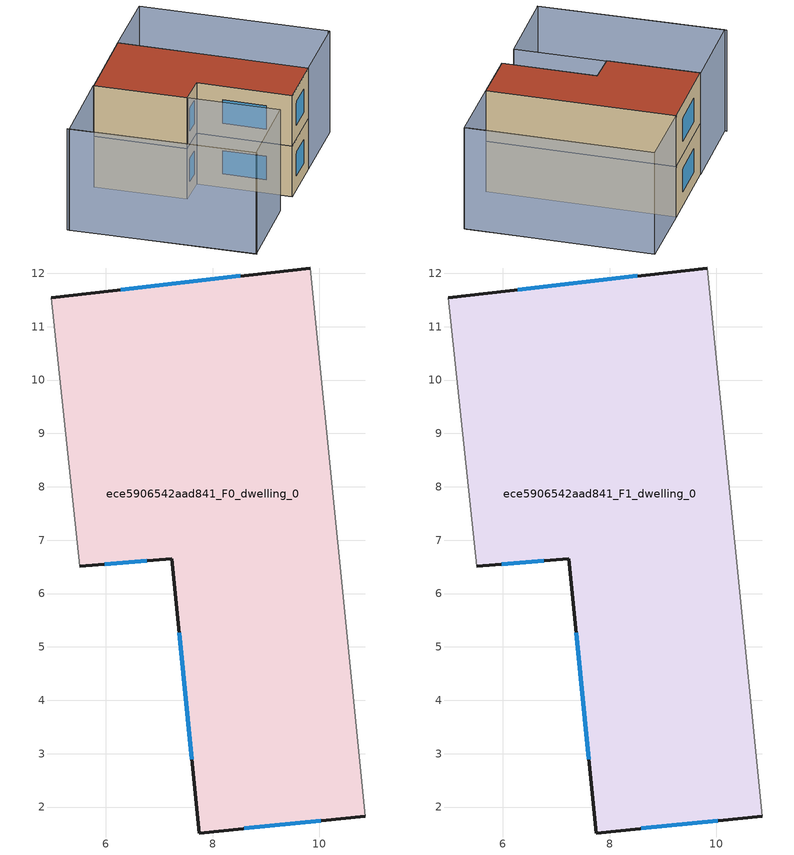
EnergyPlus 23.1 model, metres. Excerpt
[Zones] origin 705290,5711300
ece5906542aad841_F0_dwelling_0
 floor ground (EU_floor_Construction): 9.83,12.1 10.86,1.83 7.75,1.51 7.24,6.65 5.51,6.51 4.97,11.55 z0
 wall outside (EU_wall_Construction): 5.51,6.51 7.24,6.65 7.75,1.51 10.86,1.83 / 9.83,12.1 4.97,11.55 z0:3
 wall adiabatic (EU_wall_Construction): 4.97,11.55 5.51,6.51 / 10.86,1.83 9.83,12.1 z0:3
 window (EU_Window_Construction): 5.98,6.55 6.77,6.61 / 8.52,11.95 6.28,11.7 / 8.59,1.6 10.02,1.74 / 7.37,5.26 7.61,2.9 z0.81:2.19
ece5906542aad841_F1_dwelling_0
 floor to ece5906542aad841_F0_dwelling_0 (EU_floor_Construction): 9.83,12.1 10.86,1.83 7.75,1.51 7.24,6.65 5.51,6.51 4.97,11.55 z3
 wall outside (EU_wall_Construction): 5.51,6.51 7.24,6.65 7.75,1.51 10.86,1.83 / 9.83,12.1 4.97,11.55 z3:6
 wall adiabatic (EU_wall_Construction): 4.97,11.55 5.51,6.51 / 10.86,1.83 9.83,12.1 z3:6
 window (EU_Window_Construction): 5.98,6.55 6.77,6.61 / 8.52,11.95 6.28,11.7 / 8.59,1.6 10.02,1.74 / 7.37,5.26 7.61,2.9 z3.81:5.19
 roof outside (EU_roof_Construction): 10.86,1.83 9.83,12.1 4.97,11.55 5.51,6.51 7.24,6.65 7.75,1.51 z6
shading: 15.04,2.38 14.01,12.52 / 0.07,11.12 1.22,0.93 / 1.21,0.97 0.08,11.01 / 0.08,11.01 4.97,11.56 / 4.97,11.56 6.1,1.52 / 6.1,1.52 1.21,0.97 / 10.86,1.83 9.83,12.1 / 9.83,12.1 14.02,12.52 / 14.02,12.52 15.05,2.25 / 15.05,2.25 10.86,1.83 z0:6
[Building]
EU S2 Campaign: North Axis=0; Terrain=City; Solar Distribution=FullExterior
[Site:Location]
London: Latitude=51.5; Longitude=-0.5; Time Zone=0; Elevation=25
[SizingPeriod:WeatherFileDays]
AnnualSizingPeriod: Begin Month=1; Begin Day of Month=1; End Month=12; End Day of Month=31; Day of Week for Start Day=Monday; Use Weather File Daylight Saving Period=No; Use Weather File Rain and Snow Indicators=No
[MATERIAL]
EU_InternalMass_Material: Roughness=MediumRough; Thickness=0.1; Conductivity=1; Density=1800; Specific Heat=900; Thermal Absorptance=0.9; Solar Absorptance=0.7; Visible Absorptance=0.7
[MATERIAL:NOMASS] Roughness=MediumRough; Thermal Absorptance=0.9; Solar Absorptance=0.7; Visible Absorptance=0.7
Name | Thermal Resistance
EU_wall_NoMass | 0.555556
EU_roof_NoMass | 0.510204
EU_floor_NoMass | 1.68919
[WINDOWMATERIAL:SIMPLEGLAZINGSYSTEM]
EU_Window_SimpleGlazing: UFactor=3.96; Solar Heat Gain Coefficient=0.85; Visible Transmittance=0.85
[CONSTRUCTION]
EU_wall_Construction: EU_wall_NoMass
EU_roof_Construction: EU_roof_NoMass
EU_floor_Construction: EU_floor_NoMass
EU_Window_Construction: EU_Window_SimpleGlazing
EU_InternalMass_Construction: EU_InternalMass_Material
[ZONE] Type=1; Multiplier=1; Ceiling Height=autocalculate; Floor Area=autocalculate; Part of Total Floor Area=Yes
Name | Volume
ece5906542aad841_F0_dwelling_0 | 123.314
ece5906542aad841_F1_dwelling_0 | 123.313
[INTERNALMASS] Construction=EU_InternalMass_Construction; Surface Area=41.1042
Name | Zone or ZoneList
ece5906542aad841_F0_dwelling_0_EU_InternalMass | ece5906542aad841_F0_dwelling_0
ece5906542aad841_F1_dwelling_0_EU_InternalMass | ece5906542aad841_F1_dwelling_0
[OTHEREQUIPMENT] Fuel Type=Electricity; Design Level Calculation Method=Watts/Area; Power per Zone Floor Area=1; Fraction Latent=0; Fraction Radiant=0; Fraction Lost=0; Carbon Dioxide Generation Rate=0; EndUse Subcategory=EU_Step8_InternalGains
Name | Zone or ZoneList or Space or SpaceList | Schedule
EU_Step8_InternalGain_ece5906542aad841_F0_dwelling_0_f000 | ece5906542aad841_F0_dwelling_0 | EU_Step8_GainSchedule_ece5906542aad841_F0_dwelling_0_f000
EU_Step8_InternalGain_ece5906542aad841_F1_dwelling_0_f000 | ece5906542aad841_F1_dwelling_0 | EU_Step8_GainSchedule_ece5906542aad841_F1_dwelling_0_f000
[ZONEVENTILATION:DESIGNFLOWRATE] Schedule=EU_AlwaysOn; Design Flow Rate Calculation Method=AirChanges/Hour; Air Changes per Hour=0.48; Ventilation Type=Natural; Fan Pressure Rise=0; Fan Total Efficiency=1; Constant Term Coefficient=1; Temperature Term Coefficient=0; Velocity Term Coefficient=0; Velocity Squared Term Coefficient=0; Minimum Indoor Temperature=-100; Maximum Indoor Temperature=100; Delta Temperature=-100; Minimum Outdoor Temperature=-100; Maximum Outdoor Temperature=100; Maximum Wind Speed=40
Name | Zone or ZoneList or Space or SpaceList
EU_ConstantAir_ece5906542aad841_F0_dwelling_0 | ece5906542aad841_F0_dwelling_0
EU_ConstantAir_ece5906542aad841_F1_dwelling_0 | ece5906542aad841_F1_dwelling_0
[HVACTEMPLATE:THERMOSTAT] Constant Heating Setpoint=20; Constant Cooling Setpoint=50
EU_HeatOnly_ece5906542aad841_F0_dwelling_0; EU_HeatOnly_ece5906542aad841_F1_dwelling_0
[HVACTEMPLATE:ZONE:IDEALLOADSAIRSYSTEM] System Availability Schedule=EU_AlwaysOn; Maximum Heating Supply Air Temperature=50; Minimum Cooling Supply Air Temperature=13; Maximum Heating Supply Air Humidity Ratio=0.0156; Minimum Cooling Supply Air Humidity Ratio=0.0077; Heating Limit=NoLimit; Cooling Limit=NoLimit; Heating Availability Schedule=EU_AlwaysOn; Cooling Availability Schedule=EU_CoolingOff; Dehumidification Control Type=ConstantSensibleHeatRatio; Cooling Sensible Heat Ratio=0.7; Dehumidification Setpoint=60; Humidification Control Type=None; Humidification Setpoint=30; Outdoor Air Method=None; Outdoor Air Flow Rate per Person=0.00944; Outdoor Air Flow Rate per Zone Floor Area=0; Outdoor Air Flow Rate per Zone=0; Demand Controlled Ventilation Type=None; Outdoor Air Economizer Type=NoEconomizer; Heat Recovery Type=None; Sensible Heat Recovery Effectiveness=0.7; Latent Heat Recovery Effectiveness=0.65
Name | Template Thermostat
ece5906542aad841_F0_dwelling_0 | EU_HeatOnly_ece5906542aad841_F0_dwelling_0
ece5906542aad841_F1_dwelling_0 | EU_HeatOnly_ece5906542aad841_F1_dwelling_0
[SIZING:ZONE] Zone Cooling Design Supply Air Temperature Input Method=SupplyAirTemperature; Zone Cooling Design Supply Air Temperature=13; Zone Heating Design Supply Air Temperature Input Method=SupplyAirTemperature; Zone Heating Design Supply Air Temperature=50; Zone Cooling Design Supply Air Humidity Ratio=0.008; Zone Heating Design Supply Air Humidity Ratio=0.008; Cooling Design Air Flow Method=DesignDay; Cooling Design Air Flow Rate=0; Cooling Minimum Air Flow per Zone Floor Area=0.000762; Cooling Minimum Air Flow=0; Cooling Minimum Air Flow Fraction=0.2; Heating Design Air Flow Method=DesignDay; Heating Design Air Flow Rate=0; Heating Maximum Air Flow per Zone Floor Area=0.002032; Heating Maximum Air Flow=0.141576; Heating Maximum Air Flow Fraction=0.3; Account for Dedicated Outdoor Air System=No; Dedicated Outdoor Air System Control Strategy=NeutralSupplyAir; Dedicated Outdoor Air Low Setpoint Temperature for Design=autosize; Dedicated Outdoor Air High Setpoint Temperature for Design=autosize; Zone Load Sizing Method=Sensible Load Only No Latent Load; Zone Latent Cooling Design Supply Air Humidity Ratio Input Method=HumidityRatioDifference; Zone Cooling Design Supply Air Humidity Ratio Difference=0.005; Zone Latent Heating Design Supply Air Humidity Ratio Input Method=HumidityRatioDifference; Zone Humidification Design Supply Air Humidity Ratio Difference=0.005
ece5906542aad841_F0_dwelling_0; ece5906542aad841_F1_dwelling_0
[SCHEDULE:CONSTANT]
Name | Hourly Value
EU_AlwaysOn | 1
EU_CoolingOff | 0
[SCHEDULE:FILE] Column Number=1; Rows to Skip at Top=0; Number of Hours of Data=8760; Column Separator=Comma; Interpolate to Timestep=No; Minutes per Item=60; Adjust Schedule for Daylight Savings=Yes
Name | File
EU_Step8_GainSchedule_ece5906542aad841_F0_dwelling_0_f000 | ../../schedules/ece5906542aad841/ece5906542aad841_F0_dwelling_0_f000_gain.csv
EU_Step8_GainSchedule_ece5906542aad841_F1_dwelling_0_f000 | ../../schedules/ece5906542aad841/ece5906542aad841_F1_dwelling_0_f000_gain.csv
